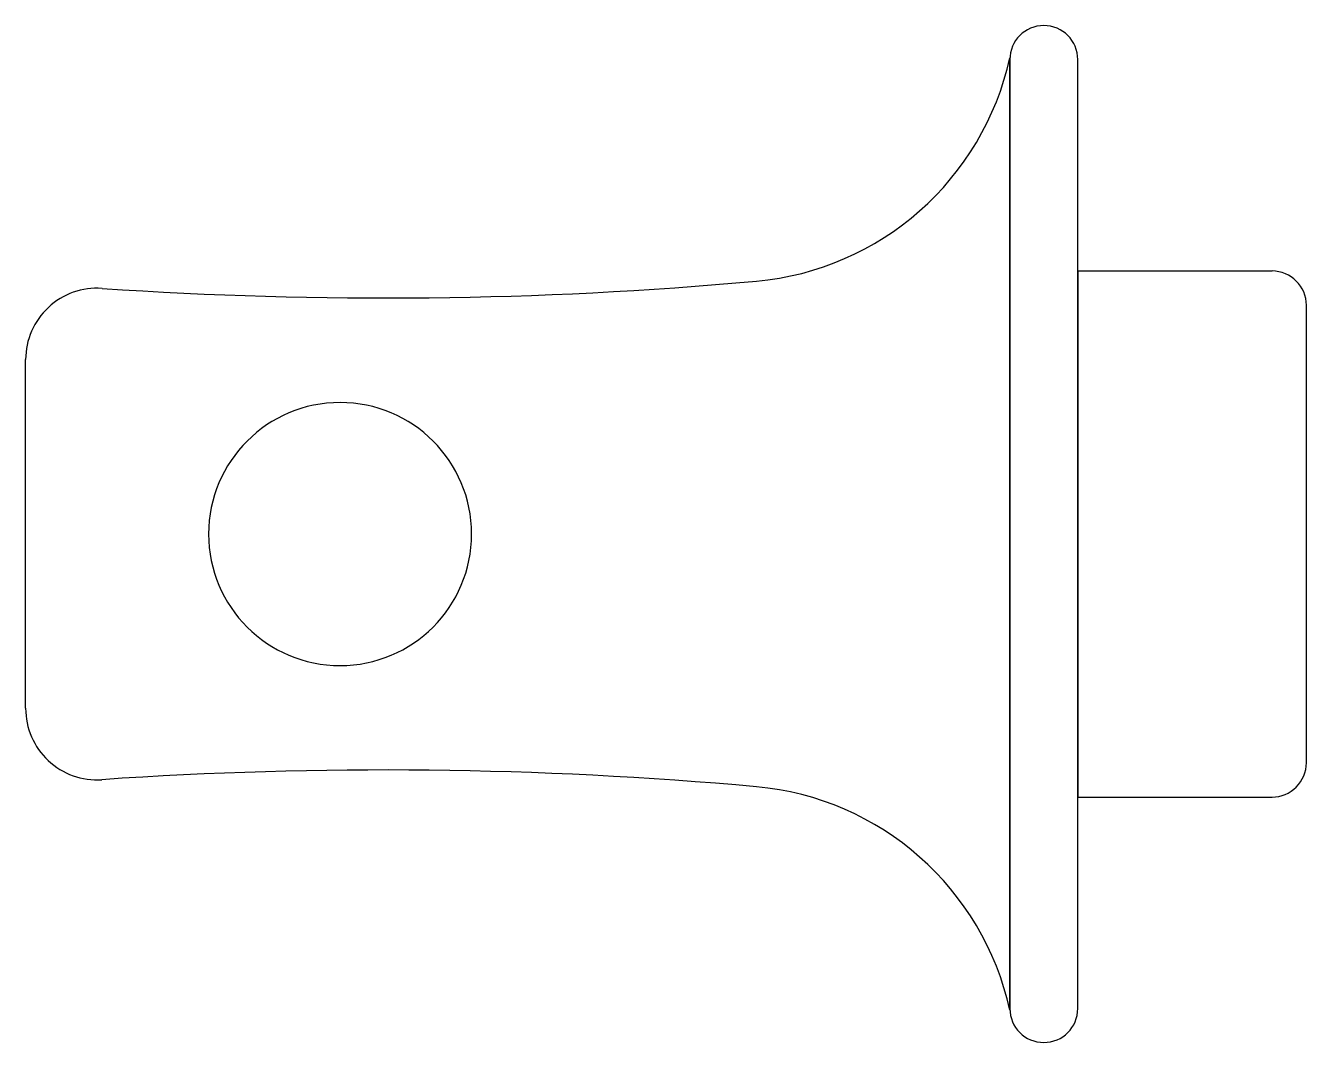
# Model space of a CAD drawing. Extents: x -660.492 to -660.38, y 635.191 to 635.28.
import ezdxf

# ---------------------------------------------------------------- set-up
doc = ezdxf.new("R2010")
doc.units = 0
doc.header["$LTSCALE"] = 0.280002
doc.header["$MEASUREMENT"] = 0
doc.linetypes.add('CONTINU', pattern=[0])
doc.layers.get('0').update_dxf_attribs({"linetype": 'CONTINUOUS'})

# ---------------------------------------------------------------- blocks, each defined once
blk = doc.blocks.new('A$C523E4648')
at = {"linetype": 'CONTINU'}
for points in [[(0, 0.046), (0.017, 0.046)], [(0.02, 0.003), (0.02, 0.043)], [(0, 0), (0.017, 0)]]:
    blk.add_lwpolyline(points, dxfattribs=at)
for points in [[(0.02, 0.043, 0.414205), (0.017, 0.046)], [(0.017, 0, 0.414222), (0.02, 0.003)]]:
    blk.add_lwpolyline(points, format="xyb", dxfattribs=at)
blk = doc.blocks.new('A$C028F3939')
at = {"linetype": 'CONTINU'}
for points in [[(0.0639, 0.06375, 0.327167), (0.08607, 0.08329)], [(0.00668, 0.06312, 0.434391), (0, 0.05689)], [(0.00668, 0.06312, 0.039637), (0.0639, 0.06375)], [(0, 0.0264, 0.434373), (0.00666, 0.02016)], [(0.0639, 0.01954, 0.039671), (0.00666, 0.02016)], [(0.08607, 0, 0.327168), (0.0639, 0.01954)]]:
    blk.add_lwpolyline(points, format="xyb", dxfattribs=at)
blk.add_lwpolyline([(0, 0.0264), (0, 0.05689)], dxfattribs=at)

msp = doc.modelspace()

# ---------------------------------------------------------------- linework, layer by layer
at = {"linetype": 'CONTINUOUS'}
for p, q in [((-660.40554, 635.27682), (-660.40554, 635.19353)), ((-660.40554, 635.19368), (-660.40554, 635.27666)), ((-660.39961, 635.19368), (-660.39961, 635.27666)), ((-660.39961, 635.25817), (-660.39961, 635.21217))]:
    msp.add_line(p, q, dxfattribs=at)
at = {"linetype": 'CONTINU'}
msp.add_lwpolyline([(-660.49161, 635.21993), (-660.49161, 635.25042)], dxfattribs=at)
for points in [[(-660.46411, 635.24667, 1), (-660.46411, 635.22367)], [(-660.46411, 635.22367, 1), (-660.46411, 635.24667)]]:
    msp.add_lwpolyline(points, format="xyb", dxfattribs=at)
at = {"linetype": 'CONTINUOUS'}
for centre, start, end in [((-660.40257, 635.27666), 0, 180), ((-660.40257, 635.19368), 180, 0)]:
    msp.add_arc(centre, 0.00297, start, end, dxfattribs=at)

# ---------------------------------------------------------------- block references
for name, p in [('A$C028F3939', (-660.49161, 635.19353)), ('A$C523E4648', (-660.39961, 635.21217))]:
    msp.add_blockref(name, p, dxfattribs=at)

doc.saveas('drawing.dxf')
